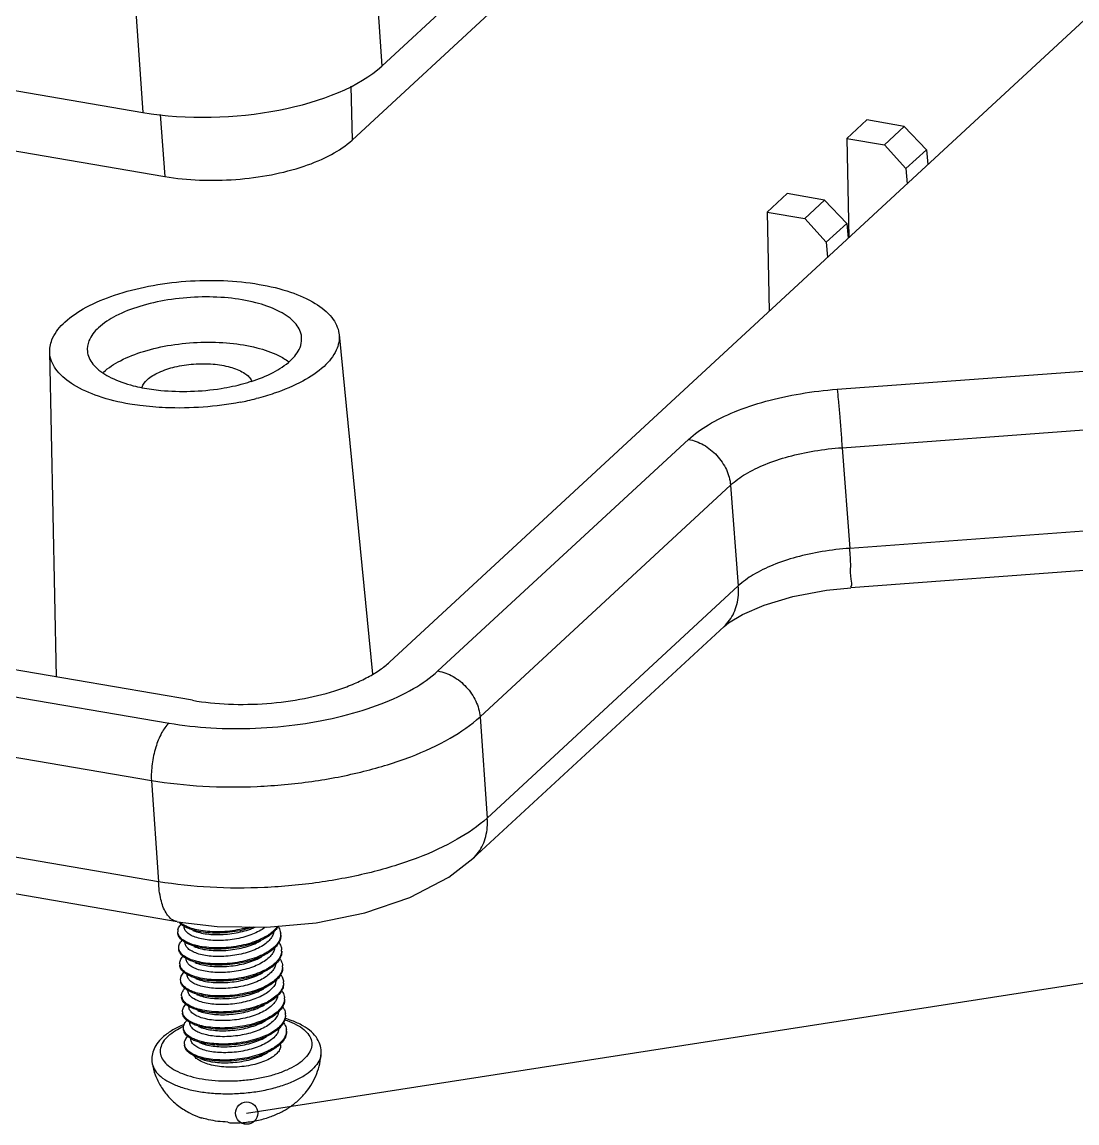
# Model space of a CAD drawing. Header units: millimetres. Extents: x 1603 to 1978, y -231 to 30.
# Drawn here: x 1811.36 to 1827.91, y -212.4 to -195.12 of the extents above; entities that cross this region are included whole.
import ezdxf

# ---------------------------------------------------------------- set-up
doc = ezdxf.new("R2010")
doc.units = ezdxf.units.MM
doc.layers.add('3_ALL_AXES', color=7, linetype='Continuous')
doc.layers.add('from', color=7, linetype='Continuous', lineweight=13)
doc.styles.get("Standard").update_dxf_attribs({"font": 'txt', "bigfont": 'gbcbig.shx'})
doc.dimstyles.new('ISO', dxfattribs={"dimscale": 0.6, "dimtxt": 2.5, "dimasz": 2.5, "dimexe": 1.25, "dimexo": 0.625, "dimtad": 0, "dimdsep": 46, "dimtxsty": 'Standard', "dimblk": 'OPEN', "dimcen": 0, "dimclrd": 4, "dimclre": 4, "dimadec": 0, "dimazin": 0, "dimtfac": 1, "dimtofl": 0, "dimtmove": 0, "dimatfit": 3, "dimfxl": 1, "dimarcsym": 0})

# ---------------------------------------------------------------- blocks, each defined once
blk = doc.blocks.new('_Open')
at = {"color": 0, "linetype": 'ByBlock', "lineweight": -2}
for p, q in [((-1, 0.167), (0, 0)), ((-1, -0.167), (0, 0)), ((0, 0), (-1, 0))]:
    blk.add_line(p, q, dxfattribs=at)
blk = doc.blocks.new('*u142')
at = {"color": 7, "linetype": 'Continuous'}
for p, q in [((-22.917, 66.114), (-20.904, 37.722)), ((-28.274, 65.075), (-26.26, 36.684)), ((-20.904, 37.722), (3.204, 60.008)), ((-110.229, 51.06), (-26.26, 36.684)), ((-5.634, 50.796), (-21.574, 36.06)), ((-109.733, 49.623), (-25.767, 35.247)), ((-2.19, 41.503), (-20.733, 24.361)), ((-25.153, 23.504), (-109.12, 37.879)), ((-109.692, 37.378), (-25.676, 22.994)), ((-21.604, 37.269), (-21.574, 36.06)), ((-25.875, 36.64), (-25.767, 35.247)), ((-10.037, 36.514), (-10.483, 36.101)), ((-9.195, 36.37), (-10.037, 36.514)), ((-9.641, 35.957), (-9.195, 36.37)), ((-9.195, 36.37), (-8.701, 35.847)), ((-110.086, 36.09), (-26.071, 21.707)), ((-10.483, 36.101), (-9.641, 35.957)), ((-10.483, 36.101), (-10.439, 33.877)), ((-9.159, 35.424), (-9.641, 35.957)), ((-9.159, 35.424), (-8.701, 35.847)), ((-8.701, 35.847), (-8.665, 35.517)), ((-9.159, 35.424), (-9.132, 35.086)), ((-11.822, 34.863), (-12.269, 34.45)), ((-10.981, 34.719), (-11.822, 34.863)), ((-11.427, 34.306), (-10.981, 34.719)), ((-10.981, 34.719), (-10.486, 34.196)), ((-12.269, 34.45), (-11.427, 34.306)), ((-12.269, 34.45), (-12.225, 32.226)), ((-10.944, 33.773), (-11.427, 34.306)), ((-10.944, 33.773), (-10.486, 34.196)), ((-10.486, 34.196), (-10.451, 33.866)), ((-25.91, 19.437), (-110.041, 33.841)), ((-10.944, 33.773), (-10.917, 33.435)), ((-25.492, 18.542), (-109.623, 32.946)), ((-21.863, 31.703), (-21.116, 24.094)), ((-28.351, 31.32), (-28.203, 24.026)), ((-10.703, 30.477), (0.362, 31.297)), ((-10.591, 29.168), (0.473, 29.989)), ((-19.65, 24.162), (-14.034, 29.353)), ((-10.591, 29.168), (-10.418, 26.91)), ((-18.705, 23.135), (-13.09, 28.326)), ((-13.09, 28.326), (-12.917, 26.067)), ((0.609, 27.727), (-10.418, 26.91)), ((0.632, 26.847), (-10.395, 26.029)), ((-12.917, 26.067), (-18.544, 20.865)), ((-13.235, 25.16), (-18.864, 19.957)), ((-18.705, 23.135), (-18.544, 20.865)), ((-26.071, 21.707), (-25.91, 19.437)), ((-23.568, 17.067), (-23.569, 17.067))]:
    blk.add_line(p, q, dxfattribs=at)
for points in [[(-13.235, 25.16), (-13.135, 25.242), (-12.825, 25.43), (-12.335, 25.64), (-11.692, 25.831), (-10.938, 25.972), (-10.395, 26.029)], [(-25.492, 18.542), (-24.595, 18.435), (-23.482, 18.418), (-22.374, 18.519), (-21.29, 18.739), (-20.277, 19.082), (-19.406, 19.539), (-18.863, 19.958)]]:
    blk.add_lwpolyline(points, dxfattribs=at)
for centre, radius, start, end in [((-25.118, 34.675), 4.22, 285.3816, 287.0773), ((-25.062, 34.494), 4.031, 287.0808, 287.7698), ((-25.33, 36.647), 6.579, 280.9633, 282.4754), ((-25.24, 36.244), 6.167, 282.4733, 284.2749), ((-25.297, 18.324), 0.183, 168.933, 183.3879), ((-25.028, 18.962), 0.609, 239.4031, 240.4453), ((-23.453, 18.254), 0.28, 357.7461, 3.1952), ((-24.999, 18.616), 0.625, 238.2913, 240.2776), ((-23.416, 17.894), 0.265, 357.8553, 3.5905), ((-25.253, 17.606), 0.184, 183.4551, 198.6526), ((-24.986, 18.243), 0.608, 239.3774, 240.4101), ((-23.412, 17.535), 0.282, 357.7911, 3.2182), ((-24.95, 17.91), 0.639, 239.0561, 240.2837), ((-23.372, 17.176), 0.263, 357.8108, 3.5625), ((-25.208, 16.889), 0.186, 183.6279, 200.3016), ((-24.944, 17.524), 0.608, 239.3612, 240.3744), ((-23.371, 16.817), 0.283, 357.8384, 3.258), ((-24.9, 17.205), 0.654, 239.8676, 240.2999), ((-24.144, 18.023), 1.444, 294.4941, 298.392), ((-24.077, 17.898), 1.303, 298.4329, 299.5138), ((-25.21, 16.526), 0.163, 183.0204, 192.1259), ((-24.181, 17.79), 1.583, 294.6035, 294.8328), ((-23.328, 16.458), 0.262, 357.7531, 3.5069), ((-24.899, 16.809), 0.612, 239.3545, 240.3068), ((-24.781, 17.078), 0.883, 245.8645, 247.2554), ((-24.031, 17.172), 1.294, 298.9202, 299.5122), ((-23.328, 16.098), 0.283, 357.8821, 3.3098), ((-25.166, 15.808), 0.164, 182.9154, 191.9665), ((-24.847, 16.507), 0.677, 240.5251, 241.8586), ((-24.802, 16.593), 0.774, 241.9182, 246.6528), ((-24.094, 17.29), 1.428, 294.4669, 298.8613), ((-24.731, 16.376), 0.9, 246.4701, 247.2495), ((-24.5, 15.542), 1.468, 250.7918, 250.9125), ((-24.497, 15.549), 1.476, 250.9125, 251.1003), ((-24.484, 15.589), 1.518, 251.1056, 252.4025), ((-24.265, 14.287), 0.256, 248.8694, 269.0843)]:
    blk.add_arc(centre, radius, start, end, dxfattribs=at)
blk.add_ellipse((-24.477, 38.336), major_axis=(3.993, 0.235), ratio=0.437143, start_param=-2.059417, end_param=-0.489306, dxfattribs=at)
for points, start_tangent, end_tangent in [([(-25.767, 35.247), (-24.994, 35.167), (-24.181, 35.181), (-23.381, 35.287), (-22.649, 35.478), (-22.032, 35.742), (-21.574, 36.06)], (0.985659, -0.168751), (0.734307, 0.678818)), ([(-28.008, 31.985), (-27.534, 32.315), (-26.894, 32.589), (-26.132, 32.787), (-25.3, 32.898), (-24.455, 32.912), (-23.654, 32.829), (-22.952, 32.654), (-22.397, 32.401), (-22.027, 32.085), (-21.866, 31.728), (-21.863, 31.703)], (0.734307, 0.678818), (0.091001, -0.995851)), ([(-22.703, 31.603), (-22.715, 31.716), (-22.884, 31.997), (-23.236, 32.239), (-23.733, 32.418), (-24.35, 32.524), (-25.019, 32.544), (-25.703, 32.479), (-26.332, 32.335), (-26.866, 32.121), (-27.256, 31.856)], (0.008072, 0.999967), (-0.734307, -0.678818)), ([(-28.35, 31.32), (-28.285, 31.621), (-28.008, 31.985)], (-0.011232, 0.999937), (0.734307, 0.678818)), ([(-27.256, 31.856), (-27.471, 31.561), (-27.505, 31.319)], (-0.734307, -0.678818), (0.101521, -0.994833)), ([(-22.955, 31.119), (-22.739, 31.414), (-22.703, 31.603)], (0.734307, 0.678818), (0.008072, 0.999967)), ([(-21.863, 31.703), (-21.926, 31.355), (-22.202, 30.991)], (0.091001, -0.995851), (-0.734307, -0.678818)), ([(-27.146, 30.859), (-26.766, 31.118), (-26.244, 31.327), (-25.63, 31.468), (-24.962, 31.531), (-24.309, 31.511), (-23.708, 31.408), (-23.222, 31.233)], (0.734307, 0.678818), (0.897882, -0.440236)), ([(-26.327, 30.112), (-26.556, 30.146), (-27.258, 30.321), (-27.813, 30.575), (-28.184, 30.891), (-28.345, 31.247), (-28.35, 31.32)], (-0.991588, 0.129431), (-0.011232, 0.999937)), ([(-27.505, 31.319), (-27.495, 31.26), (-27.327, 30.979), (-26.975, 30.736), (-26.477, 30.557), (-26.28, 30.512)], (0.101521, -0.994833), (0.98093, -0.194363)), ([(-23.832, 30.655), (-23.344, 30.855), (-22.955, 31.119)], (0.952276, 0.305239), (0.734307, 0.678818)), ([(-23.222, 31.233), (-22.996, 31.098)], (0.897882, -0.440236), (0.802611, -0.596503)), ([(-26.163, 30.691), (-25.906, 30.856), (-25.542, 30.978), (-25.124, 31.042), (-24.689, 31.041), (-24.305, 30.975), (-24.004, 30.85), (-23.833, 30.686), (-23.823, 30.663)], (0.734307, 0.678818), (0.378845, -0.92546)), ([(-22.202, 30.991), (-22.677, 30.66), (-23.316, 30.387), (-23.72, 30.268)], (-0.734307, -0.678818), (-0.96908, -0.246745)), ([(-26.281, 30.525), (-26.163, 30.691)], (0.309526, 0.950891), (0.734307, 0.678818)), ([(-26.28, 30.512), (-25.861, 30.452), (-25.192, 30.431), (-24.507, 30.496), (-23.998, 30.605)], (0.98093, -0.194363), (0.964152, 0.265351)), ([(-14.034, 29.353), (-13.587, 29.682), (-13, 29.971), (-12.302, 30.207), (-11.523, 30.378), (-10.703, 30.477)], (0.734507, 0.678602), (0.997259, 0.073985)), ([(-10.703, 30.477), (-10.676, 30.247), (-10.646, 29.919), (-10.616, 29.541), (-10.591, 29.168)], (0.137052, -0.990564), (0.059936, -0.998202)), ([(-24.078, 30.188), (-24.91, 30.078), (-25.755, 30.063), (-26.327, 30.112)], (-0.981723, -0.190315), (-0.991588, 0.129431)), ([(-14.034, 29.353), (-13.694, 29.23), (-13.396, 28.992), (-13.184, 28.675), (-13.09, 28.326)], (0.985659, -0.168751), (0.084422, -0.99643)), ([(-13.09, 28.326), (-12.753, 28.576), (-12.314, 28.793), (-11.792, 28.969), (-11.209, 29.096), (-10.591, 29.168)], (0.730383, 0.683038), (0.997592, 0.069357)), ([(-10.418, 26.91), (-11.036, 26.839), (-11.619, 26.712), (-12.141, 26.536), (-12.58, 26.318), (-12.917, 26.067)], (-0.997749, -0.06706), (-0.72838, -0.685173)), ([(-10.402, 26.042), (-10.388, 26.056), (-10.386, 26.218), (-10.397, 26.513), (-10.418, 26.91)], (0.851492, 0.524367), (-0.059936, 0.998202)), ([(-13.236, 25.16), (-13.112, 25.299), (-12.948, 25.653), (-12.917, 26.067)], (0.734087, 0.679056), (-0.084422, 0.99643)), ([(-25.153, 23.504), (-24.339, 23.42), (-23.481, 23.434), (-22.638, 23.546), (-21.866, 23.747), (-21.522, 23.878), (-21.216, 24.025), (-20.951, 24.187), (-20.733, 24.361)], (0.985659, -0.168751), (0.734307, 0.678818)), ([(-25.676, 22.994), (-24.735, 22.887), (-23.736, 22.879), (-22.734, 22.969), (-21.779, 23.155), (-20.918, 23.425), (-20.196, 23.767), (-19.65, 24.162)], (0.985679, -0.168634), (0.734494, 0.678615)), ([(-19.65, 24.162), (-19.31, 24.038), (-19.012, 23.801), (-18.8, 23.484), (-18.705, 23.135)], (0.985659, -0.168751), (0.084422, -0.99643)), ([(-25.676, 22.994), (-25.841, 22.772), (-25.973, 22.451), (-26.054, 22.077), (-26.071, 21.707)], (-0.734307, -0.678818), (0.04544, -0.998967)), ([(-26.071, 21.707), (-24.917, 21.581), (-23.697, 21.574), (-22.474, 21.687), (-21.308, 21.913), (-20.257, 22.241), (-19.375, 22.656), (-18.705, 23.135)], (0.986445, -0.164089), (0.738153, 0.674633)), ([(-18.544, 20.865), (-19.214, 20.388), (-20.097, 19.975), (-21.147, 19.648), (-22.313, 19.422), (-23.537, 19.308), (-24.756, 19.313), (-25.91, 19.437)], (-0.740097, -0.6725), (-0.986826, 0.161784)), ([(-18.863, 19.958), (-18.74, 20.097), (-18.576, 20.45), (-18.544, 20.865)], (0.733678, 0.679497), (-0.084422, 0.99643)), ([(-25.492, 18.544), (-25.574, 18.57), (-25.741, 18.739), (-25.857, 19.038), (-25.91, 19.437)], (-0.987089, 0.160172), (-0.04544, 0.998967)), ([(-25.403, 18.483), (-25.454, 18.534)], (-0.770951, 0.636894), (-0.613693, 0.789545)), ([(-25.404, 18.509), (-25.429, 18.531)], (-0.770951, 0.636894), (-0.714611, 0.699522)), ([(-25.471, 18.271), (-25.479, 18.314)], (-0.293848, 0.955852), (-0.05837, 0.998295)), ([(-25.327, 18.085), (-25.42, 18.16), (-25.47, 18.244), (-25.477, 18.287)], (-0.850638, 0.525752), (-0.05837, 0.998295)), ([(-25.476, 18.359), (-25.435, 18.448), (-25.405, 18.485)], (0.193269, 0.981146), (0.684361, 0.729143)), ([(-25.225, 18.059), (-25.329, 18.112), (-25.422, 18.187), (-25.471, 18.271)], (-0.923834, 0.382794), (-0.293848, 0.955852)), ([(-25.248, 18.419), (-25.293, 18.439), (-25.404, 18.509)], (-0.92247, 0.386069), (-0.770951, 0.636894)), ([(-25.338, 18.438), (-25.403, 18.483)], (-0.860729, 0.509063), (-0.770951, 0.636894)), ([(-23.522, 18.417), (-23.555, 18.392), (-23.689, 18.312), (-23.845, 18.244), (-24.02, 18.19), (-24.209, 18.15), (-24.406, 18.126), (-24.6, 18.119), (-24.78, 18.129), (-24.945, 18.155), (-25.09, 18.196), (-25.205, 18.25), (-25.285, 18.314), (-25.328, 18.383), (-25.335, 18.422)], (-0.783723, -0.621111), (-0.060663, 0.998158)), ([(-25.257, 18.397), (-25.291, 18.412), (-25.329, 18.432)], (-0.917525, 0.397678), (-0.869846, 0.493323)), ([(-23.792, 18.42), (-23.87, 18.395), (-24.084, 18.34), (-24.31, 18.304), (-24.537, 18.287), (-24.757, 18.291), (-24.962, 18.314), (-25.142, 18.355), (-25.257, 18.397)], (-0.942691, -0.333668), (-0.917525, 0.397678)), ([(-25.133, 18.379), (-25.144, 18.382), (-25.248, 18.419)], (-0.960666, 0.277705), (-0.92247, 0.386069)), ([(-25.14, 18.346), (-25.096, 18.328), (-24.951, 18.288), (-24.785, 18.262), (-24.605, 18.252), (-24.414, 18.259), (-24.218, 18.283), (-24.029, 18.322), (-23.853, 18.377), (-23.747, 18.42)], (0.917629, -0.397439), (0.910047, 0.414506)), ([(-23.865, 18.424), (-23.871, 18.422), (-24.086, 18.367), (-24.311, 18.331), (-24.539, 18.314), (-24.759, 18.318), (-24.963, 18.341), (-25.133, 18.379)], (-0.954399, -0.298535), (-0.960666, 0.277705)), ([(-23.319, 18.351), (-23.41, 18.272), (-23.52, 18.202)], (-0.701915, -0.712261), (-0.869996, -0.49306)), ([(-23.306, 18.336), (-23.409, 18.245), (-23.507, 18.181)], (-0.682574, -0.730816), (-0.864768, -0.502172)), ([(-23.33, 18.316), (-23.33, 18.311), (-23.363, 18.214), (-23.432, 18.12)], (-0.116414, -0.993201), (-0.686046, -0.727558)), ([(-23.25, 18.437), (-23.296, 18.376), (-23.319, 18.351)], (-0.540391, -0.841414), (-0.701915, -0.712261)), ([(-23.23, 18.44), (-23.294, 18.349), (-23.306, 18.336)], (-0.466677, -0.884428), (-0.682574, -0.730816)), ([(-23.235, 18.434), (-23.216, 18.405), (-23.176, 18.297), (-23.173, 18.269)], (0.589224, -0.80797), (0.05603, -0.998429)), ([(-25.458, 17.954), (-25.441, 18.042), (-25.381, 18.128)], (-0.058085, 0.998312), (0.692815, 0.721115)), ([(-23.432, 18.12), (-23.536, 18.031), (-23.673, 17.95), (-23.836, 17.88), (-24.015, 17.826), (-24.203, 17.788), (-24.399, 17.766), (-24.592, 17.76), (-24.773, 17.772), (-24.936, 17.799), (-25.076, 17.84), (-25.187, 17.893), (-25.265, 17.956), (-25.307, 18.026), (-25.314, 18.063)], (-0.686046, -0.727558), (-0.058579, 0.998283)), ([(-25.236, 18.037), (-25.309, 18.074)], (-0.917933, 0.396735), (-0.86835, 0.495953)), ([(-23.507, 18.181), (-23.56, 18.152), (-23.742, 18.072), (-23.947, 18.008), (-24.168, 17.961), (-24.396, 17.934), (-24.621, 17.927), (-24.835, 17.94), (-25.029, 17.972), (-25.195, 18.021), (-25.236, 18.037)], (-0.864768, -0.502172), (-0.917933, 0.396735)), ([(-25.11, 18.019), (-25.197, 18.048), (-25.225, 18.059)], (-0.961142, 0.276055), (-0.923834, 0.382794)), ([(-25.119, 17.987), (-25.082, 17.972), (-24.939, 17.93), (-24.775, 17.904), (-24.594, 17.893), (-24.399, 17.899), (-24.201, 17.923), (-24.011, 17.962), (-23.836, 18.016), (-23.677, 18.085), (-23.617, 18.117)], (0.917699, -0.397276), (0.864384, 0.502832)), ([(-23.629, 18.146), (-23.743, 18.099), (-23.949, 18.034), (-24.17, 17.988), (-24.398, 17.961), (-24.623, 17.954), (-24.836, 17.967), (-25.03, 17.999), (-25.11, 18.019)], (-0.909485, -0.415737), (-0.961142, 0.276055)), ([(-23.52, 18.202), (-23.561, 18.179), (-23.629, 18.146)], (-0.869996, -0.49306), (-0.909485, -0.415737)), ([(-23.173, 18.243), (-23.181, 18.186), (-23.23, 18.074), (-23.297, 17.992)], (-0.03906, -0.999237), (-0.701472, -0.712697)), ([(-23.171, 18.243), (-23.179, 18.159), (-23.229, 18.047), (-23.282, 17.979)], (0.05603, -0.998429), (-0.678806, -0.734317)), ([(-23.214, 18.075), (-23.17, 17.996), (-23.152, 17.91)], (0.589888, -0.807485), (0.061905, -0.998082)), ([(-25.454, 17.929), (-25.458, 17.953), (-25.458, 17.954)], (-0.21196, 0.977278), (-0.058085, 0.998312)), ([(-25.296, 17.719), (-25.355, 17.76), (-25.428, 17.84), (-25.456, 17.926), (-25.456, 17.927)], (-0.860504, 0.509444), (-0.058085, 0.998312)), ([(-25.206, 17.701), (-25.242, 17.717), (-25.357, 17.787), (-25.429, 17.867), (-25.454, 17.929)], (-0.922346, 0.386365), (-0.21196, 0.977278)), ([(-23.486, 17.822), (-23.621, 17.753), (-23.815, 17.68), (-24.029, 17.624), (-24.254, 17.587), (-24.481, 17.569), (-24.702, 17.572), (-24.908, 17.594), (-25.09, 17.634), (-25.215, 17.678)], (-0.864508, -0.502618), (-0.917538, 0.397648)), ([(-23.61, 17.786), (-23.622, 17.78), (-23.817, 17.707), (-24.03, 17.651), (-24.256, 17.614), (-24.483, 17.596), (-24.704, 17.599), (-24.909, 17.621), (-25.091, 17.661)], (-0.910216, -0.414134), (-0.96068, 0.277658)), ([(-23.497, 17.843), (-23.61, 17.786)], (-0.86897, -0.494865), (-0.910216, -0.414134)), ([(-23.297, 17.992), (-23.323, 17.967), (-23.456, 17.868), (-23.497, 17.843)], (-0.701472, -0.712697), (-0.86897, -0.494865)), ([(-23.282, 17.979), (-23.322, 17.94), (-23.454, 17.841), (-23.486, 17.822)], (-0.678806, -0.734317), (-0.864508, -0.502618)), ([(-23.309, 17.955), (-23.309, 17.952), (-23.342, 17.855), (-23.41, 17.761)], (-0.125924, -0.99204), (-0.686046, -0.727558)), ([(-23.151, 17.884), (-23.177, 17.774), (-23.248, 17.664), (-23.277, 17.632)], (-0.037463, -0.999298), (-0.701769, -0.712405)), ([(-23.15, 17.883), (-23.15, 17.859), (-23.176, 17.747), (-23.246, 17.637), (-23.263, 17.618)], (0.061905, -0.998082), (-0.681934, -0.731414)), ([(-25.437, 17.595), (-25.434, 17.636), (-25.396, 17.725), (-25.362, 17.767)], (-0.060683, 0.998157), (0.686238, 0.727377)), ([(-25.278, 17.362), (-25.373, 17.437), (-25.426, 17.52), (-25.435, 17.568)], (-0.857637, 0.514255), (-0.060683, 0.998157)), ([(-25.183, 17.341), (-25.28, 17.389), (-25.375, 17.464), (-25.427, 17.547)], (-0.923693, 0.383133), (-0.320924, 0.947105)), ([(-23.41, 17.761), (-23.513, 17.673), (-23.647, 17.593), (-23.803, 17.525), (-23.978, 17.471), (-24.167, 17.431), (-24.365, 17.408), (-24.559, 17.401), (-24.739, 17.411), (-24.904, 17.437), (-25.049, 17.478), (-25.164, 17.533), (-25.243, 17.596), (-25.285, 17.665), (-25.293, 17.704)], (-0.686046, -0.727558), (-0.060476, 0.99817)), ([(-25.215, 17.678), (-25.241, 17.69), (-25.287, 17.714)], (-0.917538, 0.397648), (-0.869546, 0.493852)), ([(-25.091, 17.661), (-25.206, 17.701)], (-0.96068, 0.277658), (-0.922346, 0.386365)), ([(-25.098, 17.628), (-25.064, 17.614), (-24.924, 17.573), (-24.762, 17.546), (-24.582, 17.534), (-24.387, 17.539), (-24.189, 17.562), (-24, 17.6), (-23.822, 17.654), (-23.659, 17.724), (-23.596, 17.758)], (0.9177, -0.397274), (0.864371, 0.502854)), ([(-23.277, 17.632), (-23.36, 17.56), (-23.478, 17.483)], (-0.701769, -0.712405), (-0.870104, -0.492868)), ([(-23.263, 17.618), (-23.358, 17.533), (-23.465, 17.463)], (-0.681934, -0.731414), (-0.864805, -0.502108)), ([(-23.287, 17.599), (-23.287, 17.597), (-23.32, 17.497), (-23.389, 17.402)], (-0.113532, -0.993534), (-0.686046, -0.727558)), ([(-23.13, 17.524), (-23.137, 17.474), (-23.184, 17.362), (-23.255, 17.274)], (-0.038351, -0.999264), (-0.701277, -0.712889)), ([(-23.129, 17.524), (-23.135, 17.447), (-23.182, 17.335), (-23.239, 17.261)], (0.056357, -0.998411), (-0.678427, -0.734668)), ([(-23.194, 17.717), (-23.178, 17.693), (-23.134, 17.585), (-23.13, 17.551)], (0.590543, -0.807006), (0.056357, -0.998411)), ([(-25.416, 17.236), (-25.401, 17.319), (-25.342, 17.407), (-25.339, 17.41)], (-0.055159, 0.998478), (0.691756, 0.722131)), ([(-23.389, 17.402), (-23.492, 17.314), (-23.628, 17.233), (-23.79, 17.163), (-23.969, 17.109), (-24.158, 17.07), (-24.351, 17.048), (-24.544, 17.042), (-24.726, 17.053), (-24.89, 17.079), (-25.031, 17.12), (-25.143, 17.173), (-25.221, 17.236), (-25.264, 17.307), (-25.272, 17.344)], (-0.686046, -0.727558), (-0.059401, 0.998234)), ([(-25.193, 17.319), (-25.266, 17.355)], (-0.91788, 0.396857), (-0.868458, 0.495764)), ([(-23.465, 17.463), (-23.508, 17.439), (-23.688, 17.358), (-23.892, 17.292), (-24.113, 17.245), (-24.34, 17.217), (-24.566, 17.209), (-24.78, 17.221), (-24.976, 17.251), (-25.144, 17.299), (-25.193, 17.319)], (-0.864805, -0.502108), (-0.91788, 0.396857)), ([(-25.068, 17.301), (-25.145, 17.326), (-25.183, 17.341)], (-0.961041, 0.276405), (-0.923693, 0.383133)), ([(-25.077, 17.269), (-25.038, 17.253), (-24.897, 17.212), (-24.732, 17.186), (-24.55, 17.175), (-24.358, 17.181), (-24.164, 17.203), (-23.974, 17.242), (-23.796, 17.297), (-23.634, 17.366), (-23.574, 17.399)], (0.917654, -0.39738), (0.864386, 0.502828)), ([(-23.587, 17.427), (-23.69, 17.385), (-23.894, 17.319), (-24.114, 17.272), (-24.342, 17.244), (-24.567, 17.236), (-24.782, 17.248), (-24.977, 17.278), (-25.068, 17.301)], (-0.909572, -0.415547), (-0.961041, 0.276405)), ([(-23.478, 17.483), (-23.509, 17.466), (-23.587, 17.427)], (-0.870104, -0.492868), (-0.909572, -0.415547)), ([(-23.171, 17.356), (-23.131, 17.284), (-23.109, 17.192)], (0.587647, -0.809117), (0.061684, -0.998096)), ([(-25.412, 17.21), (-25.415, 17.229), (-25.416, 17.236)], (-0.210414, 0.977612), (-0.055159, 0.998478)), ([(-25.254, 17.001), (-25.307, 17.037), (-25.382, 17.116), (-25.414, 17.202), (-25.414, 17.209)], (-0.860363, 0.509682), (-0.055159, 0.998478)), ([(-25.164, 16.983), (-25.192, 16.995), (-25.308, 17.064), (-25.384, 17.143), (-25.412, 17.21)], (-0.922254, 0.386585), (-0.210414, 0.977612)), ([(-25.394, 16.877), (-25.393, 16.912), (-25.357, 17.001), (-25.319, 17.049)], (-0.062815, 0.998025), (0.688435, 0.725298)), ([(-23.444, 17.103), (-23.568, 17.04), (-23.76, 16.966), (-23.973, 16.909), (-24.198, 16.87), (-24.426, 16.851), (-24.647, 16.853), (-24.854, 16.874), (-25.037, 16.913), (-25.172, 16.96)], (-0.864501, -0.502631), (-0.917581, 0.39755)), ([(-25.056, 16.909), (-25.011, 16.892), (-24.866, 16.851), (-24.701, 16.825), (-24.52, 16.816), (-24.329, 16.822), (-24.133, 16.846), (-23.944, 16.886), (-23.768, 16.94), (-23.611, 17.008), (-23.553, 17.04)], (0.917628, -0.397441), (0.86439, 0.502821)), ([(-23.569, 17.067), (-23.762, 16.993), (-23.975, 16.936), (-24.2, 16.897), (-24.427, 16.878), (-24.649, 16.88), (-24.855, 16.901), (-25.039, 16.94), (-25.044, 16.941)], (-0.91064, -0.413202), (-0.96167, 0.274208)), ([(-23.368, 17.043), (-23.468, 16.957), (-23.598, 16.878), (-23.752, 16.811), (-23.921, 16.757), (-24.105, 16.716), (-24.298, 16.691), (-24.491, 16.683), (-24.671, 16.69)], (-0.686046, -0.727558), (-0.996001, 0.089339)), ([(-23.455, 17.125), (-23.568, 17.067)], (-0.869065, -0.494698), (-0.910235, -0.414093)), ([(-23.255, 17.274), (-23.274, 17.255), (-23.405, 17.155), (-23.455, 17.125)], (-0.701277, -0.712889), (-0.869065, -0.494698)), ([(-23.239, 17.261), (-23.273, 17.228), (-23.403, 17.128), (-23.444, 17.103)], (-0.678427, -0.734668), (-0.864501, -0.502631)), ([(-23.109, 17.166), (-23.132, 17.062), (-23.2, 16.952), (-23.31, 16.847), (-23.435, 16.765)], (-0.038132, -0.999273), (-0.870187, -0.492722)), ([(-23.266, 17.235), (-23.267, 17.233), (-23.299, 17.137), (-23.368, 17.043)], (-0.131453, -0.991322), (-0.686046, -0.727558)), ([(-23.107, 17.165), (-23.107, 17.147), (-23.13, 17.035), (-23.198, 16.925), (-23.22, 16.9)], (0.061684, -0.998096), (-0.681388, -0.731922)), ([(-25.228, 16.639), (-25.326, 16.713), (-25.381, 16.796), (-25.393, 16.85)], (-0.864864, 0.502007), (-0.06309, 0.998008)), ([(-25.141, 16.623), (-25.23, 16.667), (-25.328, 16.741), (-25.383, 16.824)], (-0.923527, 0.383534), (-0.347502, 0.937679)), ([(-24.671, 16.69), (-24.841, 16.714), (-24.992, 16.755), (-25.112, 16.809), (-25.196, 16.873), (-25.242, 16.943), (-25.25, 16.985)], (-0.996001, 0.089339), (-0.062343, 0.998055)), ([(-25.172, 16.96), (-25.19, 16.968), (-25.244, 16.996)], (-0.917581, 0.39755), (-0.869241, 0.494388)), ([(-25.044, 16.941), (-25.164, 16.983)], (-0.96167, 0.274208), (-0.922254, 0.386585)), ([(-23.22, 16.9), (-23.308, 16.821), (-23.422, 16.744)], (-0.681388, -0.731922), (-0.864827, -0.502069)), ([(-23.245, 16.881), (-23.245, 16.878), (-23.277, 16.779), (-23.347, 16.684)], (-0.112366, -0.993667), (-0.686046, -0.727558)), ([(-23.088, 16.806), (-23.093, 16.762), (-23.137, 16.65), (-23.212, 16.556)], (-0.037606, -0.999293), (-0.700981, -0.71318)), ([(-23.086, 16.806), (-23.09, 16.739), (-23.133, 16.628), (-23.197, 16.544)], (0.05745, -0.998348), (-0.677576, -0.735453)), ([(-23.152, 16.999), (-23.139, 16.981), (-23.093, 16.874), (-23.088, 16.833)], (0.591778, -0.806101), (0.056972, -0.998376)), ([(-25.373, 16.518), (-25.361, 16.595), (-25.304, 16.683), (-25.297, 16.691)], (-0.053152, 0.998586), (0.690678, 0.723162)), ([(-23.347, 16.684), (-23.45, 16.596), (-23.585, 16.515), (-23.747, 16.445), (-23.925, 16.391), (-24.114, 16.352), (-24.308, 16.329), (-24.501, 16.324), (-24.682, 16.334), (-24.847, 16.361), (-24.988, 16.402), (-25.1, 16.455), (-25.179, 16.518), (-25.222, 16.588), (-25.229, 16.626)], (-0.686046, -0.727558), (-0.059677, 0.998218)), ([(-25.151, 16.601), (-25.224, 16.637)], (-0.917813, 0.397014), (-0.868626, 0.495468)), ([(-24.726, 16.501), (-24.922, 16.531), (-25.092, 16.577), (-25.151, 16.601)], (-0.995243, 0.097423), (-0.917813, 0.397014)), ([(-25.025, 16.583), (-25.094, 16.605), (-25.141, 16.623)], (-0.960945, 0.276738), (-0.923527, 0.383534)), ([(-25.034, 16.55), (-24.978, 16.528), (-24.828, 16.488), (-24.657, 16.464)], (0.917526, -0.397676), (0.996001, -0.089339)), ([(-24.727, 16.528), (-24.924, 16.558), (-25.025, 16.583)], (-0.995243, 0.097423), (-0.960945, 0.276738)), ([(-23.545, 16.709), (-23.636, 16.671), (-23.839, 16.604), (-24.058, 16.556), (-24.286, 16.527), (-24.512, 16.517), (-24.727, 16.528)], (-0.909665, -0.415344), (-0.995243, 0.097423)), ([(-23.422, 16.744), (-23.455, 16.726), (-23.634, 16.644), (-23.837, 16.577), (-24.057, 16.529), (-24.284, 16.5), (-24.51, 16.49), (-24.726, 16.501)], (-0.864827, -0.502069), (-0.995243, 0.097423)), ([(-24.657, 16.464), (-24.477, 16.456), (-24.285, 16.465), (-24.092, 16.49), (-23.909, 16.53), (-23.739, 16.584), (-23.585, 16.651), (-23.532, 16.681)], (0.996001, -0.089339), (0.864414, 0.502781)), ([(-23.212, 16.556), (-23.225, 16.543), (-23.353, 16.442), (-23.413, 16.406)], (-0.700981, -0.71318), (-0.869179, -0.494498)), ([(-23.197, 16.544), (-23.22, 16.52), (-23.346, 16.419), (-23.401, 16.385)], (-0.677576, -0.735453), (-0.864529, -0.502582)), ([(-23.127, 16.636), (-23.091, 16.572), (-23.067, 16.474)], (0.583291, -0.812263), (0.061048, -0.998135)), ([(-25.211, 16.283), (-25.253, 16.31), (-25.333, 16.388), (-25.37, 16.474), (-25.372, 16.491)], (-0.86031, 0.509771), (-0.052138, 0.99864)), ([(-25.141, 16.273), (-25.26, 16.341), (-25.338, 16.42), (-25.37, 16.492)], (-0.912541, 0.408985), (-0.208999, 0.977916)), ([(-25.352, 16.158), (-25.351, 16.188), (-25.318, 16.278), (-25.276, 16.332)], (-0.064533, 0.997916), (0.69143, 0.722444)), ([(-23.326, 16.325), (-23.429, 16.236), (-23.563, 16.156), (-23.722, 16.088), (-23.897, 16.034), (-24.086, 15.994), (-24.285, 15.97), (-24.48, 15.964), (-24.662, 15.975), (-24.826, 16.002), (-24.969, 16.043), (-25.082, 16.098), (-25.16, 16.161), (-25.201, 16.23), (-25.208, 16.267)], (-0.686046, -0.727558), (-0.059488, 0.998229)), ([(-23.401, 16.385), (-23.507, 16.33), (-23.697, 16.254), (-23.908, 16.195), (-24.131, 16.155), (-24.359, 16.134), (-24.581, 16.133), (-24.789, 16.152), (-24.975, 16.189), (-25.13, 16.241)], (-0.864529, -0.502582), (-0.917763, 0.397129)), ([(-25.013, 16.191), (-24.979, 16.177), (-24.839, 16.136), (-24.678, 16.109), (-24.497, 16.097), (-24.302, 16.103), (-24.104, 16.125), (-23.915, 16.164), (-23.737, 16.218), (-23.574, 16.287), (-23.511, 16.321)], (0.917702, -0.397269), (0.864372, 0.502853)), ([(-23.522, 16.351), (-23.708, 16.278), (-23.919, 16.22), (-24.144, 16.181), (-24.371, 16.161), (-24.594, 16.161), (-24.801, 16.18), (-24.986, 16.218), (-25.002, 16.223)], (-0.90921, -0.416338), (-0.961648, 0.274287)), ([(-23.413, 16.406), (-23.516, 16.353)], (-0.869179, -0.494498), (-0.907536, -0.419974)), ([(-23.224, 16.516), (-23.224, 16.515), (-23.257, 16.418), (-23.326, 16.325)], (-0.13418, -0.990957), (-0.686046, -0.727558)), ([(-23.066, 16.447), (-23.087, 16.35), (-23.152, 16.24), (-23.192, 16.196)], (-0.038791, -0.999247), (-0.701644, -0.712528)), ([(-23.065, 16.447), (-23.065, 16.445), (-23.082, 16.333), (-23.143, 16.223), (-23.177, 16.182)], (0.059333, -0.998238), (-0.680286, -0.732947)), ([(-25.339, 16.101), (-25.352, 16.158)], (-0.37354, 0.927614), (-0.064533, 0.997916)), ([(-25.18, 15.918), (-25.27, 15.982), (-25.333, 16.064), (-25.35, 16.131)], (-0.870479, 0.492206), (-0.065903, 0.997826)), ([(-25.099, 15.904), (-25.181, 15.944), (-25.281, 16.018), (-25.339, 16.101)], (-0.923345, 0.38397), (-0.37354, 0.927614)), ([(-25.13, 16.241), (-25.132, 16.243), (-25.202, 16.277)], (-0.917763, 0.397129), (-0.868664, 0.495402)), ([(-25.002, 16.223), (-25.122, 16.264)], (-0.961648, 0.274287), (-0.922199, 0.386716)), ([(-23.192, 16.196), (-23.26, 16.135), (-23.393, 16.046)], (-0.701644, -0.712528), (-0.870236, -0.492636)), ([(-23.177, 16.182), (-23.247, 16.117), (-23.38, 16.026)], (-0.680286, -0.732947), (-0.864773, -0.502163)), ([(-23.202, 16.162), (-23.203, 16.16), (-23.235, 16.06), (-23.304, 15.965)], (-0.1125, -0.993652), (-0.686046, -0.727558)), ([(-23.045, 16.088), (-23.049, 16.05), (-23.091, 15.939), (-23.177, 15.83), (-23.2, 15.808)], (-0.036926, -0.999318), (-0.742408, -0.669948)), ([(-23.044, 16.087), (-23.045, 16.039), (-23.081, 15.927), (-23.16, 15.819), (-23.187, 15.792)], (0.06001, -0.998198), (-0.728154, -0.685414)), ([(-23.11, 16.281), (-23.101, 16.269), (-23.052, 16.162), (-23.046, 16.114)], (0.59339, -0.804915), (0.057794, -0.998329)), ([(-25.331, 15.799), (-25.32, 15.871), (-25.266, 15.96), (-25.255, 15.972)], (-0.052115, 0.998641), (0.687937, 0.725771)), ([(-23.304, 15.965), (-23.407, 15.877), (-23.541, 15.797), (-23.701, 15.728), (-23.879, 15.674), (-24.068, 15.634), (-24.261, 15.611), (-24.453, 15.605), (-24.635, 15.615), (-24.8, 15.642), (-24.943, 15.682), (-25.055, 15.735), (-25.135, 15.798), (-25.179, 15.868), (-25.187, 15.908)], (-0.686046, -0.727558), (-0.06068, 0.998157)), ([(-23.38, 16.026), (-23.388, 16.021), (-23.562, 15.937), (-23.762, 15.868), (-23.979, 15.817), (-24.205, 15.785), (-24.432, 15.772), (-24.649, 15.78), (-24.849, 15.806), (-25.024, 15.85), (-25.108, 15.882)], (-0.864773, -0.502163), (-0.91763, 0.397435)), ([(-24.983, 15.864), (-25.042, 15.883), (-25.099, 15.904)], (-0.960863, 0.277024), (-0.923345, 0.38397)), ([(-24.992, 15.832), (-24.954, 15.817), (-24.813, 15.776), (-24.648, 15.749), (-24.466, 15.738), (-24.273, 15.744), (-24.079, 15.767), (-23.89, 15.806), (-23.711, 15.86), (-23.55, 15.929), (-23.489, 15.962)], (0.917657, -0.397373), (0.864386, 0.50283)), ([(-23.503, 15.99), (-23.582, 15.957), (-23.784, 15.89), (-24.003, 15.84), (-24.23, 15.809), (-24.456, 15.799), (-24.672, 15.808), (-24.87, 15.837), (-24.983, 15.864)], (-0.909761, -0.415133), (-0.960863, 0.277024)), ([(-23.2, 15.808), (-23.302, 15.73), (-23.37, 15.688)], (-0.742408, -0.669948), (-0.869307, -0.494272)), ([(-25.087, 15.523), (-25.193, 15.58), (-25.281, 15.656), (-25.324, 15.741), (-25.329, 15.772)], (-0.917977, 0.396633), (-0.053918, 0.998545)), ([(-25.091, 15.551), (-25.212, 15.618), (-25.292, 15.697), (-25.327, 15.774)], (-0.91684, 0.399255), (-0.207102, 0.978319)), ([(-23.359, 15.667), (-23.436, 15.625), (-23.622, 15.547), (-23.83, 15.485), (-24.052, 15.442), (-24.279, 15.418), (-24.503, 15.414), (-24.714, 15.429), (-24.905, 15.463), (-25.066, 15.514), (-25.087, 15.523)], (-0.864645, -0.502383), (-0.917977, 0.396633)), ([(-23.176, 15.778), (-23.175, 15.764), (-23.197, 15.674), (-23.26, 15.586), (-23.361, 15.504), (-23.496, 15.43), (-23.66, 15.369), (-23.845, 15.322), (-24.044, 15.292), (-24.248, 15.279), (-24.449, 15.285), (-24.639, 15.31), (-24.809, 15.351), (-24.953, 15.408), (-24.996, 15.432)], (0.063041, -0.998011), (-0.862051, 0.506821)), ([(-24.971, 15.473), (-24.954, 15.466), (-24.81, 15.421), (-24.64, 15.391), (-24.45, 15.379), (-24.249, 15.385), (-24.045, 15.41), (-23.846, 15.452), (-23.662, 15.512), (-23.5, 15.585), (-23.468, 15.603)], (0.917711, -0.397249), (0.864516, 0.502605)), ([(-23.48, 15.632), (-23.653, 15.564), (-23.864, 15.505), (-24.088, 15.464), (-24.316, 15.443), (-24.538, 15.442), (-24.747, 15.46), (-24.934, 15.497), (-24.96, 15.504)], (-0.909219, -0.416318), (-0.961598, 0.274462)), ([(-23.37, 15.688), (-23.463, 15.64), (-23.48, 15.632)], (-0.869307, -0.494272), (-0.909219, -0.416318)), ([(-23.187, 15.792), (-23.28, 15.717), (-23.359, 15.667)], (-0.728154, -0.685414), (-0.864645, -0.502383)), ([(-25.1, 15.511), (-25.125, 15.54)], (-0.694535, 0.719459), (-0.601264, 0.79905)), ([(-24.996, 15.432), (-25.064, 15.478), (-25.1, 15.511)], (-0.862051, 0.506821), (-0.694535, 0.719459)), ([(-24.96, 15.504), (-25.079, 15.546)], (-0.961598, 0.274462), (-0.922186, 0.386748)), ([(-24.357, 14.049), (-24.584, 14.066), (-24.794, 14.103), (-24.943, 14.142)], (-0.999304, 0.037294), (-0.953175, 0.302418))]:
    blk.add_spline(points, degree=3, dxfattribs=dict(at, start_tangent=start_tangent, end_tangent=end_tangent))
at = {"layer": '3_ALL_AXES', "color": 7, "linetype": 'Continuous'}
for p, q in [((-25.335, 18.422), (-25.337, 18.441)), ((-25.314, 18.063), (-25.315, 18.078)), ((-25.293, 17.704), (-25.294, 17.723)), ((-25.272, 17.344), (-25.273, 17.359)), ((-25.251, 16.985), (-25.252, 17.004)), ((-25.229, 16.626), (-25.23, 16.641)), ((-25.208, 16.267), (-25.209, 16.286)), ((-25.187, 15.908), (-25.188, 15.925)), ((-23.176, 15.778), (-23.177, 15.804))]:
    blk.add_line(p, q, dxfattribs=at)
for centre, radius, start, end in [((-24.531, 14.448), 1.934, 114.9962, 115.684), ((-22.648, 15.611), 0.383, 348.0994, 356.6726)]:
    blk.add_arc(centre, radius, start, end, dxfattribs=at)
for points, start_tangent, end_tangent in [([(-23.08, 16.341), (-23.028, 16.323), (-22.817, 16.232), (-22.652, 16.122), (-22.539, 16), (-22.482, 15.867), (-22.483, 15.73), (-22.541, 15.592), (-22.654, 15.459)], (0.952086, -0.305831), (-0.734307, -0.678818)), ([(-22.266, 15.589), (-22.282, 15.753), (-22.352, 15.915), (-22.484, 16.07), (-22.677, 16.209), (-22.919, 16.321), (-23.075, 16.372)], (0.05997, 0.9982), (-0.961029, 0.276449)), ([(-25.333, 16.242), (-25.376, 16.224), (-25.619, 16.096), (-25.819, 15.946)], (-0.923272, -0.384148), (-0.734307, -0.678818)), ([(-25.694, 15.979), (-25.528, 16.104), (-25.369, 16.191)], (0.734307, 0.678818), (0.90118, 0.433444)), ([(-25.819, 15.946), (-25.947, 15.801), (-26.026, 15.653), (-26.06, 15.508), (-26.054, 15.365)], (-0.734307, -0.678818), (0.177037, -0.984204)), ([(-25.694, 15.979), (-25.807, 15.846), (-25.865, 15.708), (-25.866, 15.571), (-25.809, 15.438), (-25.696, 15.316), (-25.531, 15.207), (-25.32, 15.115), (-25.07, 15.044), (-24.79, 14.996), (-24.489, 14.973), (-24.177, 14.975), (-23.864, 15.002), (-23.563, 15.054), (-23.282, 15.128), (-23.031, 15.223), (-22.82, 15.334), (-22.654, 15.459)], (-0.734307, -0.678818), (0.734307, 0.678818)), ([(-22.766, 14.549), (-22.6, 14.727), (-22.466, 14.924), (-22.365, 15.135), (-22.298, 15.358), (-22.266, 15.589)], (0.734307, 0.678818), (0.05997, 0.9982)), ([(-26.054, 15.365), (-25.983, 15.106), (-25.862, 14.855), (-25.684, 14.615), (-25.454, 14.406), (-25.2, 14.248), (-24.983, 14.155)], (0.177037, -0.984204), (0.942216, -0.335006)), ([(-26.054, 15.365), (-26.052, 15.355), (-25.988, 15.207), (-25.862, 15.07), (-25.678, 14.948), (-25.443, 14.846), (-25.163, 14.766), (-24.85, 14.713), (-24.514, 14.687), (-24.165, 14.689), (-23.816, 14.719), (-23.479, 14.777), (-23.166, 14.86), (-22.886, 14.966), (-22.65, 15.091), (-22.465, 15.23)], (0.173935, -0.984757), (0.734307, 0.678818)), ([(-22.273, 15.532), (-22.338, 15.379), (-22.465, 15.23)], (-0.206328, -0.978483), (-0.734307, -0.678818)), ([(-24.269, 14.031), (-24.016, 14.04), (-23.704, 14.085), (-23.419, 14.164), (-23.176, 14.267), (-22.965, 14.391), (-22.766, 14.549)], (0.999847, -0.017489), (0.734307, 0.678818))]:
    blk.add_spline(points, degree=3, dxfattribs=dict(at, start_tangent=start_tangent, end_tangent=end_tangent))
at = {"layer": 'from'}
blk.add_leader([(-23.936, 14.25), (15.395, 20.368)], dimstyle='ISO', override={"dimscale": 1, "dimasz": 1, "dimexo": 0.125, "dimadec": 2, "dimazin": 2, "dimldrblk": 'Small'}, dxfattribs=at)

msp = doc.modelspace()

# ---------------------------------------------------------------- block references
at = {"xscale": 0.7, "yscale": 0.7, "zscale": 0.7}
msp.add_blockref('*u142', (1831.641, -222.218), dxfattribs=at)

doc.saveas('drawing.dxf')
